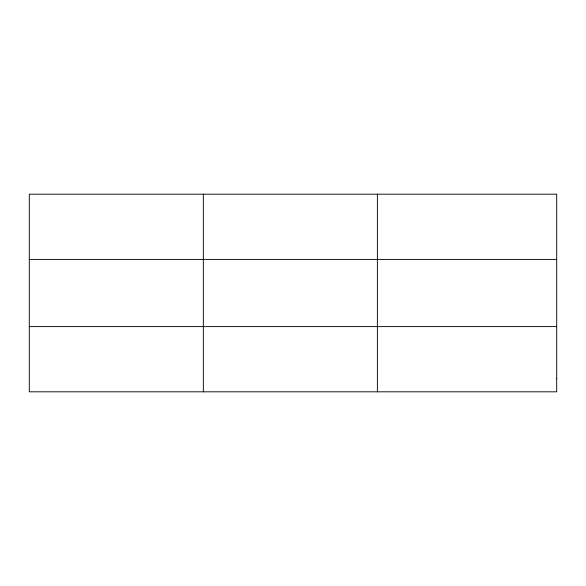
<?xml version="1.0" encoding="UTF-8"?>
<svg xmlns="http://www.w3.org/2000/svg" width="586" height="586" viewBox="0 0 586 586"><rect width="100%" height="100%" fill="white"/><g stroke="black" fill="none" stroke-linecap="round" stroke-linejoin="round"><path stroke-width="0.88" d="M203.342 194.186L203.342 391.814M377.384 194.186L377.384 391.814M29.3 259.4L556.7 259.4M29.3 326.6L556.7 326.6M556.7 378.776L556.7 391.814L29.3 391.814L29.3 194.186L556.7 194.186L556.7 378.776"/></g></svg>
